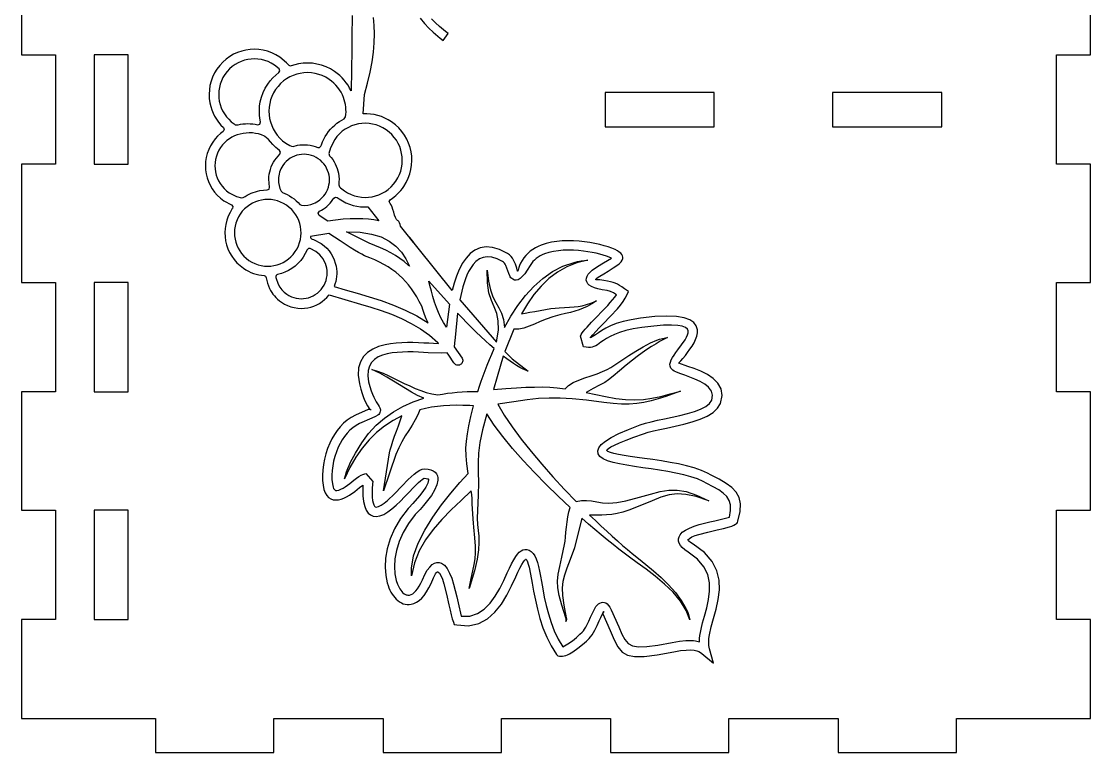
# Model space of a CAD drawing. Extents: x -338 to 50, y -399 to 300.
# Drawn here: x -141.8 to -47.8, y -32.9 to 31.3 of the extents above; entities that cross this region are included whole.
import ezdxf

# ---------------------------------------------------------------- set-up
doc = ezdxf.new("R2010")
doc.units = 0
doc.layers.add('LAYER_1', color=7, linetype='CONTINUOUS')

msp = doc.modelspace()

# ---------------------------------------------------------------- linework, layer by layer
at = {"layer": 'LAYER_1', "color": 250}
for points in [[(-141.7983, 38.7603), (-141.7983, 28.3603), (-138.7983, 28.3603), (-138.7983, 18.7603), (-141.7983, 18.7603), (-141.7983, 8.3603), (-138.7983, 8.3603), (-138.7983, -1.2397), (-141.7983, -1.2397), (-141.7983, -11.6397), (-138.7983, -11.6397), (-138.7983, -21.2397), (-141.7983, -21.2397), (-141.7983, -29.9397), (-129.9983, -29.9397), (-129.9983, -32.9397), (-119.5983, -32.9397), (-119.5983, -29.9397), (-109.9983, -29.9397), (-109.9983, -32.9397), (-99.5983, -32.9397), (-99.5983, -29.9397), (-89.9983, -29.9397), (-89.9983, -32.9397), (-79.5983, -32.9397), (-79.5983, -29.9397), (-69.9983, -29.9397), (-69.9983, -32.9397), (-59.5983, -32.9397), (-59.5983, -29.9397), (-47.7984, -29.9397), (-47.7984, -29.9397), (-47.7984, -21.2397), (-50.7984, -21.2397), (-50.7984, -11.6397), (-47.7984, -11.6397), (-47.7984, -1.2397), (-50.7984, -1.2397), (-50.7984, 8.3603), (-47.7984, 8.3603), (-47.7984, 18.7603), (-50.7984, 18.7603), (-50.7984, 28.3603), (-47.7984, 28.3603), (-47.7984, 38.7603)], [(-112.7139, 31.8228), (-112.7255, 31.199), (-112.7345, 30.5891), (-112.7415, 29.9928), (-112.7473, 29.4096), (-112.7523, 28.8393), (-112.8181, 25.2105), (-112.9427, 25.4565), (-113.0837, 25.6948), (-113.2409, 25.9245), (-113.4142, 26.1446), (-113.6034, 26.3543), (-113.8083, 26.5527), (-114.0287, 26.7388), (-114.2644, 26.9117), (-114.6338, 27.1373), (-115.0167, 27.321), (-115.4102, 27.4633), (-115.8112, 27.5648), (-116.217, 27.626), (-116.6244, 27.6476), (-117.0305, 27.63), (-117.4324, 27.5738), (-118.0675, 27.4021), (-118.1308, 27.3896), (-118.1926, 27.3964), (-118.2495, 27.4214), (-118.2981, 27.4638), (-118.4832, 27.6662), (-119.0818, 28.167), (-119.4289, 28.379), (-119.7888, 28.5516), (-120.1585, 28.6854), (-120.5354, 28.7808), (-120.9166, 28.8383), (-121.2994, 28.8586), (-121.681, 28.842), (-122.0586, 28.7892), (-122.4295, 28.7007), (-122.7908, 28.5769), (-123.1399, 28.4185), (-123.4739, 28.2258), (-123.79, 27.9996), (-124.0855, 27.7402), (-124.3576, 27.4482), (-124.6035, 27.1242), (-124.8155, 26.7771), (-124.9881, 26.4173), (-125.1219, 26.0476), (-125.2173, 25.6707), (-125.2748, 25.2894), (-125.2951, 24.9066), (-125.2785, 24.525), (-125.2257, 24.1474), (-125.1561, 23.8442), (-125.063, 23.5469), (-124.9467, 23.2572), (-124.8074, 22.9764), (-124.6455, 22.7062), (-124.4612, 22.448), (-124.2549, 22.2034), (-124.0267, 21.9738), (-123.9598, 21.8055), (-124.0485, 21.6476), (-124.3058, 21.4486), (-124.5471, 21.2253), (-124.7704, 20.9778), (-124.974, 20.7066), (-125.172, 20.3823), (-125.3333, 20.0462), (-125.4582, 19.7007), (-125.5473, 19.3486), (-125.6011, 18.9925), (-125.62, 18.6348), (-125.6045, 18.2783), (-125.5552, 17.9255), (-125.4725, 17.579), (-125.3569, 17.2414), (-125.2089, 16.9153), (-125.029, 16.6033), (-124.8176, 16.3079), (-124.5753, 16.0318), (-124.3025, 15.7776), (-123.9998, 15.5479), (-123.3344, 15.1871), (-123.2135, 15.0523), (-123.2422, 14.8734), (-123.2533, 14.8573), (-123.4545, 14.5278), (-123.6184, 14.1862), (-123.7453, 13.8352), (-123.8359, 13.4775), (-123.8905, 13.1156), (-123.9097, 12.7522), (-123.894, 12.3899), (-123.8439, 12.0315), (-123.7599, 11.6794), (-123.6424, 11.3364), (-123.492, 11.005), (-123.3091, 10.688), (-123.0943, 10.3879), (-122.8481, 10.1073), (-122.571, 9.849), (-122.2634, 9.6156), (-122.0525, 9.4816), (-121.8362, 9.3631), (-121.6151, 9.2602), (-121.3901, 9.1726), (-121.1618, 9.1002), (-120.9309, 9.0429), (-120.6982, 9.0005), (-120.4643, 8.973), (-120.3946, 8.955), (-120.337, 8.9163), (-120.2954, 8.8607), (-120.2739, 8.792), (-120.2307, 8.5486), (-120.1685, 8.3092), (-120.0875, 8.0748), (-119.9879, 7.8468), (-119.8962, 7.6724), (-119.7932, 7.5034), (-119.679, 7.3406), (-119.5538, 7.1844), (-119.4175, 7.0356), (-119.2704, 6.8947), (-119.1126, 6.7623), (-118.9442, 6.639), (-118.6721, 6.4728), (-118.3901, 6.3376), (-118.1003, 6.2328), (-117.805, 6.158), (-117.5062, 6.1129), (-117.2061, 6.0971), (-116.9071, 6.1101), (-116.6111, 6.1515), (-116.3461, 6.2135), (-116.0871, 6.2985), (-115.8358, 6.4061), (-115.5938, 6.536), (-115.3628, 6.6879), (-115.1444, 6.8614), (-114.9402, 7.0563), (-114.7519, 7.2723), (-111.9777, 6.4667), (-111.0677, 6.1954), (-110.1587, 5.9004), (-109.2591, 5.5723), (-108.3771, 5.2014), (-107.521, 4.7782), (-106.6991, 4.2931), (-105.9196, 3.7366), (-105.1909, 3.0992), (-105.1691, 2.984), (-105.988, 3.0242), (-106.4259, 3.0489), (-106.8896, 3.071), (-107.3719, 3.0861), (-107.8657, 3.0898), (-108.3641, 3.0776), (-108.86, 3.0451), (-109.3463, 2.9878), (-109.816, 2.9014), (-110.3911, 2.7401), (-110.9101, 2.5185), (-111.3592, 2.2282), (-111.7247, 1.8612), (-111.9926, 1.4094), (-112.1493, 0.8645), (-112.1807, 0.2184), (-112.0732, -0.537), (-111.9602, -0.9921), (-111.8406, -1.3883), (-111.7175, -1.73), (-111.5941, -2.022), (-111.3592, -2.4749), (-111.1612, -2.7838), (-111.3101, -2.7856), (-112.4365, -3.284), (-112.8042, -3.486), (-113.1473, -3.7258), (-113.4658, -3.9998), (-113.7596, -4.3043), (-114.0285, -4.6357), (-114.2724, -4.9903), (-114.4913, -5.3646), (-114.685, -5.7548), (-114.8745, -6.2136), (-115.0313, -6.684), (-115.1554, -7.1605), (-115.2464, -7.6376), (-115.3042, -8.1095), (-115.3286, -8.5707), (-115.3194, -9.0155), (-115.2763, -9.4385), (-115.1999, -9.81), (-115.0919, -10.1119), (-114.9551, -10.3488), (-114.7922, -10.5255), (-114.6059, -10.6467), (-114.3989, -10.7171), (-114.174, -10.7415), (-113.934, -10.7245), (-113.6925, -10.6691), (-113.4475, -10.5775), (-113.2018, -10.4565), (-112.9582, -10.3132), (-112.4882, -9.9876), (-112.06, -9.6565), (-111.7691, -9.4292), (-111.7943, -9.7467), (-111.7779, -10.366), (-111.7185, -10.8837), (-111.6186, -11.306), (-111.4813, -11.6386), (-111.3093, -11.8876), (-111.1053, -12.0588), (-110.8723, -12.1581), (-110.613, -12.1916), (-110.2852, -12.1446), (-109.9414, -12.0075), (-109.5853, -11.7948), (-109.2209, -11.521), (-108.852, -11.2006), (-108.4826, -10.8482), (-108.1165, -10.4783), (-107.7576, -10.1055), (-107.2912, -9.6213), (-106.8827, -9.2135), (-106.7108, -9.0542), (-106.5659, -8.9331), (-106.4524, -8.8565), (-106.3745, -8.8309), (-106.1999, -8.8464), (-106.084, -8.8775), (-106.0459, -8.8981), (-106.0201, -8.9218), (-106.0056, -8.9482), (-106.0017, -8.977), (-106.0745, -9.2787), (-106.2532, -9.6298), (-106.5057, -10.006), (-106.7999, -10.3834), (-107.3847, -11.045), (-107.7502, -11.422), (-107.8055, -11.4797), (-108.4701, -12.3726), (-108.9882, -13.2695), (-109.3708, -14.1577), (-109.6288, -15.0244), (-109.773, -15.8567), (-109.8144, -16.642), (-109.7638, -17.3675), (-109.6322, -18.0203), (-109.5645, -18.2431), (-109.4874, -18.4546), (-109.4013, -18.6542), (-109.3068, -18.8413), (-109.2044, -19.0153), (-109.0947, -19.1755), (-108.9782, -19.3215), (-108.8554, -19.4526), (-108.7083, -19.5837), (-108.5545, -19.695), (-108.3946, -19.7857), (-108.2292, -19.8552), (-108.0589, -19.9028), (-107.8843, -19.9278), (-107.706, -19.9295), (-107.5245, -19.9072), (-107.291, -19.8418), (-107.0584, -19.7326), (-106.8284, -19.5781), (-106.6029, -19.3766), (-106.3835, -19.1264), (-106.1719, -18.8259), (-105.97, -18.4735), (-105.7793, -18.0674), (-105.5561, -17.5693), (-105.386, -17.2453), (-105.3191, -17.1424), (-105.2634, -17.0757), (-105.2181, -17.0427), (-105.1827, -17.0409), (-105.0486, -17.16), (-104.9171, -17.3891), (-104.7886, -17.7083), (-104.6637, -18.0977), (-104.4273, -19.0074), (-104.2122, -19.9591), (-104.111, -20.4139), (-104.0136, -20.8267), (-103.9177, -21.1833), (-103.821, -21.4698), (-103.7393, -21.6758), (-103.5229, -21.7208), (-102.4866, -21.7989), (-101.5915, -21.6046), (-100.8224, -21.1874), (-100.1641, -20.5969), (-99.6012, -19.8829), (-99.1186, -19.0949), (-98.7009, -18.2825), (-98.3329, -17.4955), (-98.1493, -17.0984), (-97.9754, -16.7368), (-97.81, -16.422), (-97.6515, -16.1653), (-97.5789, -16.0656), (-97.5186, -15.9946), (-97.4718, -15.9561), (-97.4395, -15.9539), (-97.3679, -16.0372), (-97.2995, -16.1814), (-97.2333, -16.3814), (-97.1682, -16.632), (-97.0367, -17.2651), (-96.8962, -18.0397), (-96.7656, -18.7619), (-96.6144, -19.532), (-96.433, -20.3347), (-96.212, -21.1548), (-95.9419, -21.9771), (-95.6132, -22.7864), (-95.2165, -23.5675), (-94.7423, -24.3052), (-94.6493, -24.4331), (-94.4931, -24.4657), (-94.3646, -24.4801), (-94.228, -24.4729), (-94.0845, -24.4459), (-93.9353, -24.4011), (-93.7817, -24.3402), (-93.625, -24.2651), (-93.4664, -24.1777), (-93.3071, -24.0797), (-92.868, -23.7696), (-92.4561, -23.4381), (-92.115, -23.1361), (-91.888, -22.9145), (-91.751, -22.7549), (-91.6233, -22.5787), (-91.5039, -22.3892), (-91.3921, -22.1898), (-91.1872, -21.7744), (-91.0015, -21.3594), (-90.8687, -21.0593), (-90.7518, -20.806), (-90.6576, -20.6258), (-90.5932, -20.5452), (-90.6183, -20.5909), (-90.6827, -20.7335), (-90.03, -22.2193), (-89.6812, -23.0322), (-89.3552, -23.6551), (-88.9906, -24.0999), (-88.5259, -24.3788), (-87.8995, -24.5038), (-87.0501, -24.4868), (-85.9162, -24.34), (-84.4361, -24.0753), (-83.8519, -23.9777), (-83.3683, -23.9253), (-82.973, -23.9135), (-82.6538, -23.9376), (-82.4305, -23.9845), (-82.248, -24.0525), (-82.0963, -24.138), (-81.9656, -24.237), (-80.9622, -25.0862), (-81.303, -23.8158), (-81.3546, -23.5369), (-81.3687, -23.2389), (-81.3504, -22.924), (-81.3049, -22.5939), (-81.1528, -21.896), (-80.9534, -21.1609), (-80.7284, -20.3309), (-80.5417, -19.4866), (-80.4381, -18.6371), (-80.4627, -17.7916), (-80.6601, -16.9591), (-81.0753, -16.1487), (-81.753, -15.3695), (-82.7383, -14.6306), (-82.9675, -14.4811), (-83.1142, -14.3691), (-83.1871, -14.2909), (-83.1952, -14.2426), (-83.0666, -14.1146), (-82.8532, -13.9923), (-82.5702, -13.8757), (-82.2328, -13.7645), (-81.4555, -13.558), (-80.6429, -13.3718), (-80.0632, -13.2394), (-79.5587, -13.1062), (-79.3446, -13.0359), (-79.1611, -12.9614), (-79.0122, -12.8815), (-78.9019, -12.7947), (-78.8279, -12.7199), (-78.7985, -12.6144), (-78.6168, -11.7687), (-78.5865, -11.0783), (-78.7002, -10.5139), (-78.9503, -10.0457), (-79.3295, -9.6445), (-79.8301, -9.2806), (-80.4449, -8.9247), (-81.1662, -8.5471), (-81.4698, -8.3897), (-82.0185, -8.1428), (-82.6373, -7.9281), (-83.3122, -7.7415), (-84.0289, -7.5791), (-84.7734, -7.4367), (-85.5316, -7.3105), (-86.2894, -7.1963), (-87.0326, -7.0902), (-87.668, -6.9999), (-88.2657, -6.9123), (-88.8124, -6.8264), (-89.2951, -6.7414), (-89.7007, -6.6565), (-90.0162, -6.5708), (-90.2284, -6.4833), (-90.3243, -6.3934), (-90.303, -6.3177), (-90.188, -6.2158), (-89.9716, -6.0851), (-89.6463, -5.9234), (-89.2045, -5.7281), (-88.6387, -5.497), (-87.9413, -5.2276), (-87.1047, -4.9175), (-86.6978, -4.7888), (-86.2136, -4.6646), (-85.6702, -4.5419), (-85.0857, -4.4175), (-84.3321, -4.2563), (-83.5719, -4.0801), (-82.8311, -3.8807), (-82.136, -3.65), (-81.5126, -3.3798), (-80.9871, -3.062), (-80.5858, -2.6886), (-80.3346, -2.2513), (-80.1948, -1.5525), (-80.2835, -0.961), (-80.5578, -0.4652), (-80.9752, -0.053), (-81.4927, 0.2875), (-82.0678, 0.5681), (-82.6576, 0.8007), (-83.2195, 0.9972), (-83.9942, 1.2757), (-83.9583, 1.3459), (-83.8298, 1.4837), (-83.6409, 1.686), (-83.4239, 1.9494), (-83.2235, 2.2176), (-83.0233, 2.4957), (-82.8329, 2.7811), (-82.662, 3.071), (-82.5204, 3.3627), (-82.4177, 3.6534), (-82.3637, 3.9404), (-82.3681, 4.221), (-82.4667, 4.5507), (-82.6815, 4.8392), (-83.0297, 5.0781), (-83.5286, 5.2589), (-84.1953, 5.3731), (-85.0472, 5.4124), (-86.1014, 5.3682), (-87.3751, 5.2321), (-88.1992, 5.0976), (-88.9041, 4.9351), (-89.5023, 4.752), (-90.0062, 4.5556), (-90.4281, 4.3531), (-90.7804, 4.1519), (-91.0756, 3.9593), (-91.3261, 3.7825), (-91.7592, 3.512), (-91.7651, 3.5315), (-91.5709, 3.7689), (-91.3076, 4.0585), (-90.9927, 4.3885), (-90.644, 4.747), (-90.0109, 5.402), (-89.4047, 6.065), (-89.1344, 6.3874), (-88.898, 6.6972), (-88.7046, 6.9897), (-88.5633, 7.2599), (-88.4278, 7.5709), (-88.7902, 7.8197), (-89.0185, 7.9755), (-89.2171, 8.105), (-89.4008, 8.212), (-89.5841, 8.3006), (-89.7818, 8.3749), (-90.0084, 8.4388), (-90.2786, 8.4963), (-90.6071, 8.5514), (-90.9347, 8.592), (-91.1542, 8.6067), (-91.2766, 8.6109), (-91.3131, 8.6203), (-91.2822, 8.6738), (-91.2076, 8.7443), (-91.096, 8.8289), (-90.9539, 8.9252), (-90.6053, 9.1418), (-90.2152, 9.3727), (-89.7648, 9.643), (-89.3716, 9.9134), (-89.2104, 10.0509), (-89.0802, 10.1913), (-88.9868, 10.3354), (-88.9355, 10.4842), (-88.9138, 10.6004), (-88.9558, 10.7087), (-89.0183, 10.8255), (-89.1125, 10.9377), (-89.2366, 11.0446), (-89.3891, 11.1453), (-89.6096, 11.26), (-89.8817, 11.3761), (-90.1997, 11.4909), (-90.5581, 11.6018), (-90.9514, 11.7058), (-91.3739, 11.8004), (-91.8202, 11.8827), (-92.2847, 11.95), (-92.765, 12.0001), (-93.255, 12.0304), (-93.7493, 12.0381), (-94.2426, 12.0207), (-94.7295, 11.9753), (-95.2048, 11.8994), (-95.6631, 11.7902), (-96.099, 11.6451), (-96.3586, 11.5347), (-96.6065, 11.4087), (-96.8414, 11.2664), (-97.0621, 11.1072), (-97.2675, 10.9305), (-97.4563, 10.7357), (-97.6274, 10.5222), (-97.7795, 10.2892), (-97.9059, 10.057), (-97.9977, 9.8583), (-98.0614, 9.6928), (-98.1036, 9.5604), (-98.1306, 9.461), (-98.149, 9.3944), (-98.1654, 9.3605), (-98.1862, 9.359), (-98.2535, 9.6406), (-98.3711, 9.9818), (-98.5291, 10.3314), (-98.6317, 10.4988), (-98.7544, 10.6555), (-98.9006, 10.7975), (-99.0736, 10.9204), (-99.7553, 11.264), (-100.3782, 11.4528), (-100.9449, 11.4992), (-101.4584, 11.4154), (-101.9214, 11.214), (-102.3367, 10.9072), (-102.7072, 10.5074), (-103.0357, 10.0271), (-103.1782, 9.772), (-103.3107, 9.5019), (-103.4338, 9.2185), (-103.5478, 8.9235), (-103.7502, 8.3049), (-103.921, 7.6593), (-108.4803, 13.3138), (-108.5027, 13.4613), (-108.5456, 13.6013), (-108.5785, 13.6654), (-108.621, 13.7239), (-108.6747, 13.7757), (-108.7409, 13.8194), (-108.8351, 13.9161), (-108.9176, 14.0823), (-108.9922, 14.296), (-109.0628, 14.5352), (-109.1333, 14.7778), (-109.2075, 15.002), (-109.2894, 15.1855), (-109.3827, 15.3065), (-109.4593, 15.4817), (-109.3622, 15.6466), (-109.1943, 15.7595), (-109.0314, 15.8812), (-108.8739, 16.0116), (-108.7223, 16.1508), (-108.5767, 16.2985), (-108.4378, 16.4549), (-108.3057, 16.6196), (-108.181, 16.7928), (-107.9624, 17.1507), (-107.7845, 17.5216), (-107.6466, 17.9028), (-107.5483, 18.2913), (-107.489, 18.6843), (-107.4681, 19.0789), (-107.4852, 19.4722), (-107.5396, 19.8615), (-107.6309, 20.2438), (-107.7585, 20.6163), (-107.9218, 20.9762), (-108.1204, 21.3205), (-108.3536, 21.6464), (-108.621, 21.951), (-108.9219, 22.2315), (-109.2559, 22.485), (-109.5467, 22.6663), (-109.8465, 22.8205), (-110.1539, 22.9479), (-110.4671, 23.0488), (-110.7848, 23.1235), (-111.1053, 23.1724), (-111.427, 23.1956), (-111.7485, 23.1935), (-111.6356, 24.8728), (-111.3561, 25.8852), (-111.1344, 26.8459), (-110.9675, 27.7568), (-110.8525, 28.6201), (-110.7864, 29.4379), (-110.7665, 30.2124), (-110.7897, 30.9457), (-110.8531, 31.6398)], [(-106.7385, 31.6015), (-106.3649, 31.1342), (-105.9739, 30.7147), (-105.5927, 30.3518), (-104.9683, 29.8302), (-104.7089, 29.6389), (-104.2811, 30.2513), (-104.5077, 30.4175), (-105.0541, 30.8666), (-105.3884, 31.1765), (-105.7322, 31.5322)]]:
    msp.add_lwpolyline(points, dxfattribs=at)
at = {"layer": 'LAYER_1', "color": 20}
for points in [[(-135.3983, 18.7603), (-132.3983, 18.7603), (-132.3983, 28.3603), (-135.3983, 28.3603), (-135.3983, 18.7603), (-135.3983, 18.7603)], [(-90.4839, 22.0603), (-80.8839, 22.0603), (-80.8839, 25.0603), (-90.4839, 25.0603), (-90.4839, 22.0603), (-90.4839, 22.0603)], [(-70.4839, 22.0603), (-60.8839, 22.0603), (-60.8839, 25.0603), (-70.4839, 25.0603), (-70.4839, 22.0603), (-70.4839, 22.0603)], [(-135.3983, -1.2397), (-132.3983, -1.2397), (-132.3983, 8.3603), (-135.3983, 8.3603), (-135.3983, -1.2397), (-135.3983, -1.2397)], [(-135.3983, -21.2397), (-132.3983, -21.2397), (-132.3983, -11.6397), (-135.3983, -11.6397), (-135.3983, -21.2397), (-135.3983, -21.2397)]]:
    msp.add_lwpolyline(points, close=True, dxfattribs=at)
at = {"layer": 'LAYER_1', "color": 250}
for points in [[(-119.1448, 27.1382), (-119.5561, 27.4718), (-119.8298, 27.6389), (-120.1134, 27.775), (-120.4049, 27.8805), (-120.7019, 27.9557), (-121.0024, 28.001), (-121.3041, 28.017), (-121.6049, 28.0039), (-121.9025, 27.9623), (-122.1948, 27.8925), (-122.4796, 27.795), (-122.7547, 27.6701), (-123.018, 27.5183), (-123.2671, 27.34), (-123.5001, 27.1355), (-123.7145, 26.9053), (-123.9084, 26.6499), (-124.0755, 26.3763), (-124.2116, 26.0926), (-124.317, 25.8012), (-124.3922, 25.5042), (-124.4376, 25.2037), (-124.4535, 24.9019), (-124.4405, 24.6011), (-124.3989, 24.3035), (-124.3291, 24.0112), (-124.2316, 23.7264), (-124.1067, 23.4513), (-123.9549, 23.1881), (-123.7765, 22.9389), (-123.5721, 22.7059), (-123.3419, 22.4915), (-123.0865, 22.2976), (-122.9945, 22.2365), (-122.8285, 22.2097), (-122.7536, 22.228), (-122.541, 22.2713), (-122.3262, 22.3021), (-122.1098, 22.3204), (-121.8923, 22.3261), (-121.6744, 22.319), (-121.4566, 22.299), (-121.2396, 22.2661), (-121.0239, 22.2201), (-120.8262, 22.2746), (-120.7688, 22.4716), (-120.8028, 22.634), (-120.859, 23.0359), (-120.8766, 23.442), (-120.8551, 23.8494), (-120.7939, 24.2551), (-120.6924, 24.6561), (-120.55, 25.0496), (-120.3663, 25.4325), (-120.1407, 25.802), (-119.9247, 26.0916), (-119.689, 26.3576), (-119.4353, 26.5997), (-119.1654, 26.8175), (-119.0807, 26.973), (-119.1448, 27.1382)], [(-115.4626, 20.3586), (-115.4224, 20.4768), (-115.3274, 20.7188), (-115.2167, 20.9556), (-115.0904, 21.1863), (-114.9482, 21.4101), (-114.7903, 21.6262), (-114.6211, 21.8291), (-114.4413, 22.0185), (-114.2516, 22.1944), (-114.0528, 22.3566), (-113.8457, 22.5049), (-113.6309, 22.6393), (-113.4092, 22.7595), (-113.2956, 22.9165), (-113.2704, 23.1343), (-113.2593, 23.3526), (-113.2623, 23.5706), (-113.2792, 23.7876), (-113.3099, 24.0029), (-113.3542, 24.2157), (-113.4121, 24.4254), (-113.4833, 24.6313), (-113.5811, 24.8612), (-113.6963, 25.0842), (-113.8285, 25.2992), (-113.9776, 25.5051), (-114.1433, 25.7009), (-114.3256, 25.8854), (-114.5241, 26.0576), (-114.7387, 26.2165), (-115.0346, 26.3973), (-115.3414, 26.5444), (-115.6566, 26.6584), (-115.9778, 26.7398), (-116.3028, 26.7888), (-116.6291, 26.8061), (-116.9544, 26.792), (-117.2762, 26.747), (-117.5923, 26.6715), (-117.9003, 26.566), (-118.1979, 26.431), (-118.4826, 26.2668), (-118.7521, 26.0739), (-119.004, 25.8528), (-119.236, 25.6038), (-119.4456, 25.3276), (-119.6264, 25.0317), (-119.7735, 24.7249), (-119.8875, 24.4098), (-119.9688, 24.0885), (-120.0179, 23.7636), (-120.0351, 23.4373), (-120.021, 23.112), (-119.976, 22.7902), (-119.9005, 22.4741), (-119.7951, 22.1661), (-119.66, 21.8685), (-119.4958, 21.5838), (-119.3029, 21.3143), (-119.0818, 21.0624), (-118.8329, 20.8304), (-118.5567, 20.6208), (-118.2058, 20.4103), (-118.0586, 20.3379), (-117.9057, 20.3285), (-117.5312, 20.4238), (-117.3087, 20.4575), (-117.084, 20.475), (-116.8583, 20.4761), (-116.6323, 20.4607), (-116.4072, 20.4285), (-116.1837, 20.3794), (-115.9629, 20.3132), (-115.7457, 20.2298), (-115.5757, 20.2317), (-115.4626, 20.3586)], [(-113.8409, 16.7727), (-113.7483, 16.686), (-113.3989, 16.413), (-113.1145, 16.2393), (-112.8198, 16.0979), (-112.5169, 15.9883), (-112.2082, 15.9102), (-111.8959, 15.863), (-111.5824, 15.8464), (-111.2699, 15.86), (-110.9606, 15.9032), (-110.6569, 15.9757), (-110.3609, 16.0771), (-110.075, 16.2069), (-109.8015, 16.3647), (-109.5425, 16.55), (-109.3005, 16.7625), (-109.0776, 17.0017), (-108.8761, 17.2671), (-108.7024, 17.5515), (-108.5611, 17.8462), (-108.4515, 18.1491), (-108.3734, 18.4578), (-108.3262, 18.77), (-108.3096, 19.0836), (-108.3232, 19.3961), (-108.3664, 19.7054), (-108.4389, 20.0091), (-108.5403, 20.3051), (-108.6701, 20.591), (-108.8278, 20.8645), (-109.0132, 21.1235), (-109.2256, 21.3655), (-109.4648, 21.5884), (-109.7302, 21.7898), (-110.0146, 21.9635), (-110.3093, 22.1049), (-110.6122, 22.2145), (-110.9209, 22.2926), (-111.2332, 22.3398), (-111.5467, 22.3564), (-111.8592, 22.3428), (-112.1685, 22.2996), (-112.4723, 22.2271), (-112.7682, 22.1257), (-113.0541, 21.9959), (-113.3277, 21.8381), (-113.5867, 21.6528), (-113.8287, 21.4404), (-114.0516, 21.2012), (-114.253, 20.9358), (-114.6331, 20.193), (-114.7678, 19.6931), (-114.7138, 19.5103), (-114.5657, 19.3418), (-114.4314, 19.1645), (-114.3111, 18.9792), (-114.205, 18.7869), (-114.1132, 18.5882), (-114.0359, 18.3842), (-113.9732, 18.1757), (-113.9254, 17.9635), (-113.8886, 17.7133), (-113.8724, 17.4606), (-113.8769, 17.2067), (-113.9023, 16.9531), (-113.8409, 16.7727)], [(-119.9784, 16.7568), (-120.0442, 17.4371), (-120.0333, 17.6568), (-120.0066, 17.876), (-119.9641, 18.0937), (-119.9057, 18.3091), (-119.831, 18.5214), (-119.7399, 18.7296), (-119.6324, 18.9329), (-119.5082, 19.1304), (-119.0699, 19.6432), (-119.004, 19.811), (-119.0923, 19.9682), (-119.273, 20.1038), (-119.4315, 20.2368), (-119.5704, 20.3664), (-119.6922, 20.4914), (-119.8954, 20.7236), (-120.062, 20.9251), (-120.0938, 20.9556), (-120.4063, 21.1974), (-120.4332, 21.2151), (-120.6814, 21.3319), (-120.942, 21.4176), (-121.2114, 21.4745), (-121.4859, 21.505), (-121.762, 21.5114), (-122.0361, 21.4961), (-122.3045, 21.4615), (-122.5637, 21.4099), (-122.8135, 21.3394), (-123.0565, 21.2463), (-123.2912, 21.131), (-123.5157, 20.9938), (-123.7284, 20.835), (-123.9276, 20.6549), (-124.1117, 20.4539), (-124.2789, 20.2323), (-124.4321, 19.9815), (-124.5568, 19.7215), (-124.6534, 19.4543), (-124.7224, 19.182), (-124.7639, 18.9066), (-124.7785, 18.6301), (-124.7666, 18.3544), (-124.7284, 18.0816), (-124.6645, 17.8137), (-124.5751, 17.5526), (-124.4606, 17.3005), (-124.3215, 17.0592), (-124.158, 16.8308), (-123.9706, 16.6173), (-123.7596, 16.4207), (-123.5255, 16.243), (-122.8912, 15.9161), (-122.4536, 15.7939), (-122.2932, 15.8278), (-122.1254, 15.938), (-121.9527, 16.0386), (-121.7755, 16.1297), (-121.5943, 16.211), (-121.4095, 16.2826), (-121.2214, 16.3442), (-121.0306, 16.396), (-120.8375, 16.4377), (-120.1816, 16.5032), (-120.0201, 16.582), (-119.9784, 16.7568)], [(-117.1672, 15.1539), (-116.8963, 15.1453), (-116.6273, 15.1692), (-116.3631, 15.2249), (-116.1071, 15.3119), (-115.9619, 15.3774), (-115.821, 15.4534), (-115.6853, 15.5399), (-115.5551, 15.6368), (-115.4313, 15.7439), (-115.3144, 15.861), (-115.2051, 15.9882), (-115.1039, 16.1253), (-114.9841, 16.3214), (-114.8865, 16.5248), (-114.8109, 16.7337), (-114.757, 16.9467), (-114.7245, 17.1621), (-114.713, 17.3784), (-114.7224, 17.594), (-114.7522, 17.8073), (-114.8022, 18.0168), (-114.8722, 18.221), (-114.9617, 18.4182), (-115.0705, 18.6069), (-115.1984, 18.7856), (-115.3449, 18.9526), (-115.5099, 19.1063), (-115.693, 19.2453), (-115.8892, 19.3651), (-116.0925, 19.4626), (-116.3015, 19.5382), (-116.5144, 19.5921), (-116.7299, 19.6246), (-116.9462, 19.6361), (-117.1618, 19.6268), (-117.3751, 19.597), (-117.5846, 19.5469), (-117.7888, 19.477), (-117.986, 19.3874), (-118.1747, 19.2786), (-118.3534, 19.1507), (-118.5204, 19.0042), (-118.6741, 18.8392), (-118.8131, 18.6561), (-118.9038, 18.5119), (-118.9824, 18.3637), (-119.0488, 18.2121), (-119.1034, 18.0578), (-119.1461, 17.9013), (-119.1771, 17.7433), (-119.1966, 17.5845), (-119.2046, 17.4254), (-119.1922, 17.1552), (-119.1477, 16.8889), (-119.0718, 16.6297), (-118.9651, 16.3806), (-118.849, 16.2772), (-118.6334, 16.1911), (-118.4216, 16.0908), (-118.2141, 15.9761), (-118.0117, 15.8471), (-117.8177, 15.7056), (-117.6353, 15.5543), (-117.4646, 15.3936), (-117.3058, 15.2243), (-117.1672, 15.1539)], [(-120.6813, 15.6109), (-120.9548, 15.5456), (-121.2212, 15.4544), (-121.4787, 15.3375), (-121.725, 15.1955), (-121.9581, 15.0286), (-122.176, 14.8373), (-122.3767, 14.6219), (-122.5581, 14.3829), (-122.7145, 14.1269), (-122.8418, 13.8615), (-122.9404, 13.5888), (-123.0108, 13.3109), (-123.0532, 13.0298), (-123.0682, 12.7475), (-123.056, 12.4661), (-123.017, 12.1876), (-122.9517, 11.9141), (-122.8605, 11.6477), (-122.7436, 11.3902), (-122.6016, 11.1439), (-122.4347, 10.9108), (-122.2434, 10.6929), (-122.0281, 10.4922), (-121.7891, 10.3108), (-121.5331, 10.1544), (-121.2677, 10.0271), (-120.995, 9.9285), (-120.7171, 9.8581), (-120.4359, 9.8157), (-120.1536, 9.8007), (-119.8722, 9.8129), (-119.5938, 9.8519), (-119.3203, 9.9172), (-119.0539, 10.0084), (-118.7964, 10.1253), (-118.5501, 10.2673), (-118.317, 10.4342), (-118.0991, 10.6255), (-117.8984, 10.8408), (-117.717, 11.0798), (-117.5606, 11.3358), (-117.4333, 11.6012), (-117.3347, 11.8739), (-117.2643, 12.1518), (-117.2218, 12.433), (-117.2069, 12.7153), (-117.2191, 12.9967), (-117.258, 13.2751), (-117.3233, 13.5486), (-117.4146, 13.8151), (-117.5314, 14.0725), (-117.6735, 14.3188), (-117.8404, 14.552), (-118.0317, 14.7699), (-118.247, 14.9706), (-118.486, 15.1519), (-118.742, 15.3083), (-119.0074, 15.4357), (-119.2801, 15.5343), (-119.558, 15.6047), (-119.8392, 15.6471), (-120.1215, 15.6621), (-120.4028, 15.6499), (-120.6813, 15.6109)], [(-110.3748, 13.7878), (-110.8156, 13.8681), (-111.288, 13.9264), (-111.7933, 13.9617), (-112.333, 13.9731), (-112.9084, 13.9599), (-113.5209, 13.921), (-114.1718, 13.8555), (-114.8624, 13.7627), (-115.6188, 14.2617), (-115.7088, 14.4502), (-115.592, 14.6234), (-115.4212, 14.7142), (-115.2557, 14.8161), (-115.0962, 14.9287), (-114.9433, 15.0522), (-114.7975, 15.1862), (-114.6594, 15.3308), (-114.5296, 15.4857), (-114.4087, 15.651), (-114.3314, 15.77), (-114.1912, 15.8662), (-114.0256, 15.8273), (-113.8732, 15.7178), (-113.5769, 15.5333), (-113.2712, 15.377), (-112.9577, 15.2484), (-112.6382, 15.1473), (-112.3142, 15.0734), (-111.9874, 15.0264), (-111.6595, 15.0059), (-111.332, 15.0117), (-110.3748, 13.7878)], [(-111.6367, 10.7231), (-111.6391, 10.7243), (-111.8736, 10.8494), (-112.1644, 11.0155), (-112.506, 11.2191), (-112.8927, 11.4568), (-113.319, 11.7251), (-113.7793, 12.0203), (-114.268, 12.3392), (-114.7795, 12.678), (-116.3792, 12.4049), (-116.3801, 12.3947), (-116.3744, 12.3229), (-116.3463, 12.2594), (-116.2988, 12.2088), (-116.2349, 12.1757), (-116.108, 12.1319), (-115.4337, 11.7841), (-115.1798, 11.5913), (-114.951, 11.3781), (-114.7477, 11.1464), (-114.5704, 10.8987), (-114.4194, 10.6369), (-114.2952, 10.3633), (-114.1982, 10.0801), (-114.1288, 9.7895), (-114.0952, 9.5683), (-114.0774, 9.345), (-114.0757, 9.1205), (-114.0902, 8.8959), (-114.121, 8.6719), (-114.1685, 8.4495), (-114.2326, 8.2297), (-114.3137, 8.0133), (-113.3215, 7.7203), (-112.2903, 7.4257), (-111.2336, 7.1152), (-110.165, 6.7748), (-109.0981, 6.3905), (-108.0462, 5.9483), (-107.0231, 5.4339), (-106.0421, 4.8335), (-106.2034, 5.1854), (-106.3496, 5.5436), (-106.4827, 5.9072), (-106.6048, 6.275), (-106.8225, 6.6992), (-107.0461, 7.0974), (-107.2769, 7.4709), (-107.5163, 7.8208), (-107.7654, 8.1485), (-108.0256, 8.4551), (-108.2983, 8.7419), (-108.5847, 9.0102), (-108.8915, 9.2655), (-109.217, 9.5061), (-109.5627, 9.7333), (-109.9299, 9.9483), (-110.3199, 10.1525), (-110.7341, 10.3472), (-111.1738, 10.5335), (-111.6404, 10.7129), (-111.6367, 10.7231)], [(-111.2313, 11.8288), (-113.2073, 12.81), (-112.0252, 12.7813), (-111.017, 12.6294), (-110.1659, 12.3663), (-109.4554, 12.0041), (-108.8687, 11.5551), (-108.389, 11.0314), (-107.9998, 10.445), (-107.6842, 9.8082), (-107.7925, 9.9056), (-108.1454, 10.2), (-108.5171, 10.4762), (-108.9091, 10.7356), (-109.3232, 10.9796), (-109.7608, 11.2095), (-110.2236, 11.4267), (-110.7132, 11.6327), (-111.2313, 11.8288)], [(-107.6891, 12.3157), (-107.3404, 11.8779), (-107.6891, 12.3157)], [(-119.4287, 8.8199), (-119.2328, 8.2146), (-119.0905, 7.9647), (-118.9156, 7.7324), (-118.7085, 7.521), (-118.4699, 7.3342), (-118.2713, 7.2129), (-118.0655, 7.1141), (-117.854, 7.0376), (-117.6384, 6.9831), (-117.4203, 6.9502), (-117.2014, 6.9386), (-116.9832, 6.9481), (-116.7672, 6.9783), (-116.5551, 7.0289), (-116.3484, 7.0997), (-116.1488, 7.1903), (-115.9578, 7.3004), (-115.7769, 7.4299), (-115.6079, 7.5782), (-115.4523, 7.7452), (-115.3116, 7.9306), (-115.1903, 8.1292), (-115.0915, 8.335), (-115.015, 8.5465), (-114.9605, 8.7621), (-114.9275, 8.9802), (-114.916, 9.1992), (-114.9254, 9.4174), (-114.9556, 9.6334), (-115.0062, 9.8455), (-115.077, 10.0521), (-115.1676, 10.2517), (-115.2778, 10.4428), (-115.4072, 10.6236), (-115.5556, 10.7926), (-115.7226, 10.9482), (-115.908, 11.0889), (-116.4055, 11.3467), (-116.4871, 11.3603), (-116.5642, 11.3438), (-116.6292, 11.3006), (-116.6748, 11.2342), (-117.0218, 10.6055), (-117.2407, 10.3153), (-117.4817, 10.0521), (-117.7427, 9.8161), (-118.0214, 9.6079), (-118.3157, 9.4278), (-118.6233, 9.2763), (-118.9421, 9.1538), (-119.2698, 9.0607), (-119.3431, 9.0277), (-119.3971, 8.9719), (-119.4272, 8.9002), (-119.4287, 8.8199)], [(-103.2534, 6.8549), (-100.0416, 3.1313), (-99.8658, 4.199), (-99.8733, 5.0121), (-100.0118, 5.6582), (-100.2293, 6.2252), (-100.4733, 6.8008), (-100.6919, 7.4726), (-100.8327, 8.3285), (-100.8436, 9.4561), (-100.7458, 8.4793), (-100.5684, 7.7194), (-100.3379, 7.1177), (-100.0812, 6.6155), (-99.8249, 6.154), (-99.5957, 5.6745), (-99.4204, 5.1183), (-99.3256, 4.4268), (-98.7592, 5.4115), (-98.1417, 6.3494), (-97.4704, 7.225), (-96.7424, 8.023), (-95.9547, 8.7277), (-95.1045, 9.3239), (-94.189, 9.796), (-93.2052, 10.1287), (-92.9014, 10.2086), (-92.5971, 10.268), (-92.2932, 10.3054), (-91.9906, 10.3194), (-92.9568, 10.1017), (-93.8487, 9.7542), (-94.67, 9.2889), (-95.4242, 8.7181), (-96.1146, 8.054), (-96.7449, 7.3088), (-97.3185, 6.4947), (-97.8389, 5.6239), (-97.5061, 5.678), (-97.1036, 5.75), (-96.6547, 5.8326), (-96.1828, 5.9185), (-95.7113, 6.0004), (-95.2635, 6.0709), (-94.8629, 6.1228), (-94.5327, 6.1487), (-94.0371, 6.1673), (-93.6042, 6.1884), (-93.2154, 6.2183), (-92.8523, 6.2636), (-92.4964, 6.3307), (-92.1292, 6.426), (-91.7323, 6.556), (-91.2871, 6.7272), (-91.2319, 6.7498), (-91.6614, 6.4831), (-92.048, 6.2694), (-92.4095, 6.0983), (-92.7637, 5.9594), (-93.1284, 5.8424), (-93.5214, 5.7369), (-93.9605, 5.6326), (-94.4635, 5.5191), (-95.0854, 5.3501), (-95.6594, 5.147), (-96.193, 4.9286), (-96.6937, 4.7136), (-97.1689, 4.5207), (-97.6262, 4.3687), (-98.0729, 4.2764), (-98.5165, 4.2626), (-99.2884, 2.3157), (-98.6569, 1.6643), (-97.2492, 0.5867), (-97.4833, 0.6711), (-97.7298, 0.78), (-97.9881, 0.9126), (-98.2576, 1.0678), (-98.5374, 1.2445), (-98.8271, 1.4417), (-99.1259, 1.6585), (-99.4331, 1.8937), (-99.9847, 0.09), (-100.2819, -1.0201), (-99.2059, -0.9469), (-98.2696, -0.8865), (-97.4446, -0.842), (-96.7024, -0.8165), (-96.0144, -0.8131), (-95.3523, -0.8351), (-94.6875, -0.8855), (-93.9916, -0.9675), (-93.6868, -0.6774), (-93.2773, -0.4255), (-92.793, -0.2039), (-92.2634, -0.0049), (-91.7182, 0.1794), (-91.1871, 0.3568), (-90.6998, 0.5351), (-90.2859, 0.7221), (-89.9787, 0.906), (-89.543, 1.1914), (-89.0091, 1.5473), (-88.4075, 1.9429), (-87.7685, 2.3472), (-87.1227, 2.7293), (-86.5003, 3.0583), (-85.9318, 3.3033), (-85.698, 3.3796), (-85.4291, 3.453), (-85.1794, 3.506), (-85.0031, 3.5208), (-85.3019, 3.3813), (-85.6386, 3.2036), (-86.0065, 2.9916), (-86.3988, 2.7492), (-86.8088, 2.4803), (-87.2299, 2.1887), (-87.6552, 1.8783), (-88.078, 1.553), (-88.6202, 1.1062), (-89.2098, 0.6023), (-89.7592, 0.1359), (-90.1812, -0.1984), (-90.5179, -0.4087), (-90.9849, -0.6646), (-91.5408, -0.9598), (-92.1445, -1.2878), (-90.4599, -1.6449), (-89.5255, -1.821), (-88.6745, -1.9187), (-87.8808, -1.9435), (-87.1186, -1.901), (-86.3618, -1.7967), (-85.5843, -1.6363), (-84.7603, -1.4254), (-83.8637, -1.1695), (-85.1412, -1.6403), (-85.8046, -1.8564), (-86.442, -2.0333), (-87.0689, -2.1692), (-87.7011, -2.2628), (-88.3541, -2.3124), (-89.0435, -2.3165), (-89.785, -2.2734), (-90.5942, -2.1817), (-92.1258, -1.983), (-93.3774, -1.8523), (-94.4367, -1.7866), (-95.3915, -1.7827), (-96.3293, -1.8378), (-97.3381, -1.9485), (-98.5054, -2.112), (-99.919, -2.3251), (-99.3447, -3.2903), (-98.6539, -4.3147), (-97.8635, -5.3837), (-96.9907, -6.4827), (-96.0524, -7.5972), (-95.0658, -8.7127), (-94.0479, -9.8147), (-93.0158, -10.8885), (-92.5435, -10.7835), (-92.1039, -10.7747), (-91.6704, -10.8278), (-91.2162, -10.9084), (-90.7146, -10.9823), (-90.1392, -11.015), (-89.4632, -10.9722), (-88.6599, -10.8197), (-87.4706, -10.5014), (-86.4891, -10.221), (-85.651, -10.005), (-84.892, -9.8799), (-84.1478, -9.872), (-83.3538, -10.008), (-82.4458, -10.3142), (-81.3593, -10.8171), (-82.4686, -10.4497), (-83.3774, -10.2533), (-84.153, -10.2095), (-84.8631, -10.3), (-85.5751, -10.5064), (-86.3566, -10.8105), (-87.275, -11.1939), (-88.3979, -11.6383), (-88.9126, -11.8069), (-89.4117, -11.9263), (-89.891, -12.0048), (-90.3462, -12.0503), (-90.7729, -12.0709), (-91.1669, -12.0746), (-91.5238, -12.0696), (-91.8394, -12.0638), (-91.3305, -12.5568), (-90.8294, -13.033), (-90.3382, -13.4905), (-89.8592, -13.9275), (-89.3944, -14.3422), (-88.9462, -14.7327), (-88.5165, -15.0971), (-88.1076, -15.4336), (-87.5376, -15.8897), (-86.9035, -16.3994), (-86.2341, -16.9574), (-85.5584, -17.5586), (-84.9053, -18.1978), (-84.3038, -18.8699), (-83.7827, -19.5697), (-83.3709, -20.292), (-83.2451, -20.5489), (-83.1469, -20.8007), (-83.0781, -21.0468), (-83.0409, -21.2863), (-83.3539, -20.4418), (-83.859, -19.6297), (-84.5102, -18.8557), (-85.2616, -18.1255), (-86.0672, -17.4449), (-86.8811, -16.8195), (-87.6574, -16.2552), (-88.3501, -15.7575), (-88.8043, -15.4212), (-89.2828, -15.0557), (-89.783, -14.6627), (-90.3024, -14.2442), (-90.8382, -13.8021), (-91.3881, -13.3382), (-91.9493, -12.8545), (-92.5193, -12.3528), (-93.1755, -14.9375), (-93.5455, -15.9584), (-93.8393, -16.7374), (-94.055, -17.3595), (-94.1907, -17.9098), (-94.2445, -18.4733), (-94.2144, -19.1351), (-94.0986, -19.9801), (-93.8952, -21.0935), (-93.8802, -21.1864), (-93.8794, -21.2557), (-93.8936, -21.323), (-93.924, -21.4096), (-93.9065, -21.3243), (-93.9013, -21.2591), (-93.9104, -21.1937), (-93.9361, -21.1078), (-94.2963, -19.9988), (-94.5301, -19.1451), (-94.6513, -18.4623), (-94.6735, -17.866), (-94.6105, -17.2718), (-94.4759, -16.5953), (-94.2834, -15.7522), (-94.0467, -14.6581), (-94.0008, -14.3673), (-93.9602, -14.0017), (-93.92, -13.5822), (-93.8754, -13.1299), (-93.8215, -12.6658), (-93.7535, -12.2111), (-93.6664, -11.7867), (-93.5556, -11.4136), (-94.6195, -10.4121), (-95.6727, -9.3796), (-96.6992, -8.3276), (-97.6833, -7.2679), (-98.6089, -6.2119), (-99.4602, -5.1715), (-100.2212, -4.158), (-100.8761, -3.1832), (-101.2565, -4.5713), (-101.4885, -5.6868), (-101.6068, -6.6192), (-101.6458, -7.4583), (-101.6403, -8.2933), (-101.6247, -9.214), (-101.6337, -10.3098), (-101.7018, -11.6703), (-101.7213, -12.3448), (-101.6907, -12.9105), (-101.6373, -13.4197), (-101.588, -13.925), (-101.5702, -14.4788), (-101.6107, -15.1334), (-101.7369, -15.9413), (-101.9758, -16.9549), (-102.442, -18.5329), (-102.252, -17.6498), (-102.0994, -16.9616), (-101.9854, -16.4005), (-101.9111, -15.899), (-101.8775, -15.3893), (-101.8857, -14.8039), (-101.9368, -14.0749), (-102.032, -13.1349), (-102.0643, -12.7819), (-102.0908, -12.3838), (-102.1138, -11.9564), (-102.1352, -11.5153), (-102.1572, -11.0761), (-102.182, -10.6546), (-102.2115, -10.2663), (-102.248, -9.927), (-103.143, -10.779), (-104.0169, -11.6183), (-104.8461, -12.4632), (-105.607, -13.3323), (-106.276, -14.2438), (-106.8294, -15.2164), (-107.2437, -16.2684), (-107.4953, -17.4182), (-107.4957, -16.7271), (-107.3199, -15.6614), (-106.9188, -14.5422), (-106.3411, -13.4001), (-105.6359, -12.2656), (-104.8521, -11.1693), (-104.0387, -10.1419), (-103.2445, -9.2137), (-102.5186, -8.4155), (-102.6395, -7.5764), (-102.7051, -6.8488), (-102.7175, -6.1906), (-102.6788, -5.5601), (-102.591, -4.9152), (-102.4562, -4.2143), (-102.2765, -3.4153), (-102.0541, -2.4763), (-102.382, -2.4542), (-102.9766, -2.4285), (-103.5582, -2.4221), (-104.1266, -2.4353), (-104.6818, -2.4687), (-105.2238, -2.5226), (-105.7526, -2.5973), (-106.2681, -2.6933), (-106.7702, -2.811), (-106.9542, -3.253), (-107.1875, -3.7006), (-107.4568, -4.1581), (-107.7489, -4.6295), (-108.0505, -5.1189), (-108.3484, -5.6304), (-108.6293, -6.1683), (-108.88, -6.7365), (-109.9759, -9.9254), (-109.4403, -6.5963), (-109.3722, -6.3262), (-109.2679, -5.9816), (-109.1355, -5.5805), (-108.9832, -5.1411), (-108.8192, -4.6814), (-108.6518, -4.2196), (-108.4891, -3.7736), (-108.3394, -3.3616), (-109.126, -3.7652), (-109.8689, -4.246), (-110.5679, -4.8065), (-111.2226, -5.4488), (-111.8329, -6.1752), (-112.3985, -6.988), (-112.9192, -7.8894), (-113.3947, -8.8818), (-113.305, -8.5763), (-113.2062, -8.2779), (-113.0984, -7.9868), (-112.9818, -7.7027), (-112.8566, -7.4256), (-112.723, -7.1553), (-112.5813, -6.892), (-112.4315, -6.6353), (-111.8799, -5.724), (-111.2689, -4.9072), (-110.5997, -4.1815), (-109.8736, -3.5437), (-109.0916, -2.9904), (-108.2551, -2.5182), (-107.3653, -2.1238), (-106.4233, -1.8039), (-106.9797, -1.5483), (-107.5093, -1.2631), (-108.0276, -0.9544), (-108.55, -0.6283), (-109.0918, -0.2907), (-109.6686, 0.0523), (-110.2958, 0.3945), (-110.9888, 0.73), (-110.479, 0.5807), (-110.0031, 0.4016), (-109.5563, 0.1986), (-109.1336, -0.022), (-108.6279, -0.2626), (-108.1368, -0.4994), (-107.6546, -0.7262), (-107.1756, -0.9372), (-106.6943, -1.1265), (-106.205, -1.2881), (-105.7021, -1.4161), (-105.1799, -1.5046), (-104.7685, -1.4315), (-104.3493, -1.3686), (-103.9226, -1.3159), (-103.4884, -1.273), (-103.0467, -1.2397), (-102.5976, -1.2159), (-102.1412, -1.2014), (-101.6776, -1.1959), (-101.5253, -0.7516), (-101.3656, -0.297), (-101.1983, 0.1663), (-101.0232, 0.6369), (-100.8398, 1.113), (-100.6479, 1.5931), (-100.4473, 2.0757), (-100.2376, 2.5591), (-100.6207, 2.8971), (-101.0109, 3.2534), (-101.4073, 3.6263), (-101.8089, 4.0143), (-102.2146, 4.4158), (-102.6235, 4.8293), (-103.0345, 5.2532), (-103.4466, 5.6859), (-103.6761, 3.5259), (-103.7178, 3.0452), (-103.7488, 2.7217), (-103.0508, 1.7118), (-103.0181, 1.6348), (-103.0018, 1.5553), (-103.0014, 1.4755), (-103.0161, 1.3976), (-103.0454, 1.324), (-103.0885, 1.2568), (-103.1448, 1.1984), (-103.2137, 1.1509), (-103.2907, 1.1181), (-103.3702, 1.1018), (-103.4501, 1.1014), (-103.528, 1.1161), (-103.6016, 1.1454), (-103.6688, 1.1885), (-103.7272, 1.2449), (-103.7747, 1.3138), (-104.2163, 1.9775), (-104.3777, 2.1914), (-104.8657, 2.1569), (-106.0375, 2.2016), (-106.4566, 2.2253), (-106.8995, 2.2466), (-107.3588, 2.2616), (-107.8269, 2.2662), (-108.2963, 2.2562), (-108.7596, 2.2276), (-109.2093, 2.1764), (-109.6378, 2.0983), (-110.0524, 1.9823), (-110.4268, 1.8233), (-110.751, 1.6154), (-111.0149, 1.3529), (-111.2088, 1.0301), (-111.3225, 0.641), (-111.3463, 0.18), (-111.2701, -0.3588), (-111.1647, -0.7822), (-111.0536, -1.1464), (-110.9402, -1.4563), (-110.8274, -1.717), (-110.6166, -2.1114), (-110.4464, -2.3701), (-110.3444, -2.5222), (-110.2726, -2.6578), (-110.2501, -2.7251), (-110.2376, -2.7951), (-110.2358, -2.87), (-110.2455, -2.9521), (-110.2738, -3.0576), (-110.3176, -3.1462), (-110.3784, -3.2218), (-110.4579, -3.2886), (-110.6794, -3.4113), (-110.9949, -3.5464), (-112.0806, -4.0283), (-112.38, -4.1936), (-112.6604, -4.3918), (-112.9217, -4.6196), (-113.1637, -4.874), (-113.3861, -5.1519), (-113.589, -5.4502), (-113.7721, -5.7658), (-113.9353, -6.0955), (-114.1027, -6.5001), (-114.2414, -6.9139), (-114.3513, -7.3323), (-114.4322, -7.7502), (-114.4838, -8.1628), (-114.5061, -8.5652), (-114.4987, -8.9526), (-114.4616, -9.3199), (-114.4315, -9.4832), (-114.3941, -9.6169), (-114.35, -9.7231), (-114.2999, -9.8037), (-114.2444, -9.8606), (-114.1843, -9.896), (-114.1202, -9.9117), (-114.0527, -9.9098), (-113.8877, -9.8684), (-113.7091, -9.7942), (-113.5207, -9.6935), (-113.3266, -9.5725), (-112.9364, -9.2945), (-112.57, -9.0099), (-112.3359, -8.8272), (-112.1242, -8.6726), (-111.9346, -8.5564), (-111.7668, -8.4888), (-111.53, -8.4285), (-110.9061, -9.106), (-110.9305, -9.3351), (-110.9717, -9.7563), (-110.9684, -10.1657), (-110.9511, -10.5078), (-110.9207, -10.7867), (-110.878, -11.0062), (-110.824, -11.1702), (-110.7596, -11.2827), (-110.6858, -11.3477), (-110.6033, -11.369), (-110.3999, -11.327), (-110.1615, -11.2062), (-109.8945, -11.0192), (-109.6053, -10.7788), (-108.9856, -10.1885), (-108.3538, -9.5371), (-107.7844, -8.9517), (-107.2536, -8.4597), (-107.0056, -8.2684), (-106.7706, -8.1238), (-106.5499, -8.034), (-106.3446, -8.0068), (-106.0427, -8.0347), (-105.7908, -8.0948), (-105.5861, -8.1849), (-105.4261, -8.3027), (-105.3079, -8.4461), (-105.2289, -8.6127), (-105.1864, -8.8004), (-105.1776, -9.007), (-105.2626, -9.4234), (-105.4671, -9.8771), (-105.7547, -10.3436), (-106.0891, -10.7981), (-106.4339, -11.2161), (-106.7527, -11.5727), (-107.0093, -11.8435), (-107.1672, -12.0036), (-107.1725, -12.0074), (-107.7707, -12.8085), (-108.2383, -13.6097), (-108.5847, -14.3999), (-108.8198, -15.1682), (-108.9531, -15.9037), (-108.9944, -16.5953), (-108.9532, -17.232), (-108.8393, -17.803), (-108.7308, -18.1329), (-108.5993, -18.4222), (-108.5259, -18.5505), (-108.4478, -18.6674), (-108.3655, -18.7724), (-108.2793, -18.865), (-108.1351, -18.9842), (-107.9852, -19.0645), (-107.9088, -19.0891), (-107.8319, -19.103), (-107.7548, -19.1057), (-107.6777, -19.097), (-107.5389, -19.0547), (-107.3972, -18.9789), (-107.2536, -18.8682), (-107.1089, -18.7213), (-106.964, -18.5368), (-106.8198, -18.3134), (-106.6771, -18.0498), (-106.5368, -17.7447), (-106.3233, -17.2877), (-106.1105, -16.9186), (-105.8985, -16.6327), (-105.6877, -16.4252), (-105.4782, -16.2912), (-105.2703, -16.2262), (-105.0641, -16.2252), (-104.86, -16.2835), (-104.5941, -16.4679), (-104.359, -16.7669), (-104.1511, -17.1594), (-103.9673, -17.6241), (-103.8043, -18.1399), (-103.6586, -18.6855), (-103.527, -19.2399), (-103.4061, -19.7817), (-103.1272, -20.9528), (-102.3627, -20.9402), (-101.6904, -20.7181), (-101.1013, -20.3251), (-100.5861, -19.7999), (-100.1357, -19.1812), (-99.7409, -18.5079), (-99.3927, -17.8184), (-99.0818, -17.1517), (-98.8859, -16.7283), (-98.6978, -16.339), (-98.5136, -15.9922), (-98.3292, -15.6964), (-98.1787, -15.4986), (-98.0248, -15.3367), (-97.8663, -15.2133), (-97.7024, -15.1315), (-97.5319, -15.094), (-97.3538, -15.1038), (-97.167, -15.1635), (-96.9706, -15.2762), (-96.8048, -15.4307), (-96.6632, -15.6426), (-96.5415, -15.9079), (-96.4356, -16.2227), (-96.3412, -16.5829), (-96.2541, -16.9846), (-96.1703, -17.4239), (-96.0853, -17.8967), (-95.9651, -18.5625), (-95.8273, -19.2707), (-95.6643, -20.0075), (-95.4684, -20.7591), (-95.232, -21.5116), (-94.9475, -22.2512), (-94.6073, -22.9641), (-94.2038, -23.6365), (-93.7521, -23.3861), (-93.3609, -23.1099), (-92.994, -22.8146), (-92.6902, -22.5457), (-92.4881, -22.3484), (-92.3846, -22.2259), (-92.2848, -22.084), (-92.1887, -21.9262), (-92.096, -21.7563), (-91.9203, -21.3944), (-91.7566, -21.0274), (-91.573, -20.6195), (-91.3867, -20.2631), (-91.2881, -20.1118), (-91.1833, -19.9824), (-91.0706, -19.8779), (-90.9481, -19.8014), (-90.809, -19.7491), (-90.6736, -19.7283), (-90.542, -19.7412), (-90.4141, -19.7896), (-90.2899, -19.8758), (-90.1693, -20.0017), (-90.0524, -20.1693), (-89.9391, -20.3808), (-89.2684, -21.901), (-88.9983, -22.5285), (-88.7417, -23.0084), (-88.4469, -23.3494), (-88.062, -23.5597), (-87.5355, -23.648), (-86.8157, -23.6227), (-85.8509, -23.4923), (-84.5893, -23.2652), (-83.9349, -23.1573), (-83.3831, -23.1011), (-83.1416, -23.0907), (-82.9211, -23.0912), (-82.7198, -23.1019), (-82.5362, -23.1222), (-82.1922, -23.1945), (-82.1782, -22.9268), (-82.1479, -22.6546), (-82.1034, -22.3782), (-82.047, -22.0978), (-81.9072, -21.5254), (-81.7462, -20.9392), (-81.5499, -20.2163), (-81.3855, -19.4819), (-81.2906, -18.7449), (-81.3027, -18.0141), (-81.4594, -17.2984), (-81.7983, -16.6066), (-82.3569, -15.9475), (-83.1729, -15.3301), (-83.4659, -15.1291), (-83.6943, -14.9312), (-83.8614, -14.7362), (-83.9705, -14.5443), (-84.0251, -14.3555), (-84.0284, -14.1699), (-83.9838, -13.9873), (-83.8947, -13.808), (-83.6978, -13.5816), (-83.4162, -13.3815), (-83.0654, -13.2049), (-82.6611, -13.0488), (-82.2188, -12.91), (-81.7543, -12.7858), (-81.2832, -12.673), (-80.8211, -12.5688), (-79.554, -12.2516), (-79.4494, -11.6637), (-79.4558, -11.1781), (-79.5682, -10.7745), (-79.7815, -10.4328), (-80.0907, -10.1327), (-80.4907, -9.8542), (-80.9764, -9.5771), (-81.5428, -9.2811), (-81.8497, -9.1229), (-82.3555, -8.897), (-82.9352, -8.699), (-83.574, -8.5255), (-84.2577, -8.3731), (-84.9716, -8.2384), (-85.7014, -8.1178), (-86.4324, -8.0081), (-87.1503, -7.9057), (-87.883, -7.8008), (-88.5739, -7.6939), (-89.2098, -7.579), (-89.7774, -7.4502), (-90.2635, -7.3014), (-90.6548, -7.1266), (-90.9381, -6.9198), (-91.1, -6.675), (-91.132, -6.4218), (-91.0415, -6.1547), (-90.8189, -5.8715), (-90.4546, -5.5702), (-89.9388, -5.2487), (-89.2619, -4.9048), (-88.4143, -4.5365), (-87.3863, -4.1417), (-86.9424, -4.0002), (-86.4293, -3.8675), (-85.8621, -3.7388), (-85.256, -3.6097), (-84.5815, -3.466), (-83.9023, -3.3124), (-83.243, -3.1453), (-82.6285, -2.9609), (-82.0833, -2.7555), (-81.6322, -2.5256), (-81.2998, -2.2673), (-81.1108, -1.9771), (-81.0419, -1.545), (-81.1414, -1.1685), (-81.3773, -0.8424), (-81.7176, -0.5616), (-82.1305, -0.3206), (-82.5839, -0.1143), (-83.0461, 0.0626), (-83.485, 0.2154), (-83.8988, 0.3603), (-84.2499, 0.5043), (-84.3969, 0.5808), (-84.5222, 0.6626), (-84.6237, 0.7518), (-84.6995, 0.8502), (-84.7664, 1.016), (-84.7784, 1.1916), (-84.7424, 1.3767), (-84.6653, 1.5713), (-84.5538, 1.7753), (-84.4148, 1.9888), (-84.2553, 2.2115), (-84.082, 2.4434), (-83.751, 2.8909), (-83.45, 3.3432), (-83.3299, 3.5594), (-83.2404, 3.7628), (-83.1891, 3.9487), (-83.1837, 4.1125), (-83.251, 4.2767), (-83.4157, 4.415), (-83.6925, 4.5222), (-84.0959, 4.5934), (-84.6405, 4.6235), (-85.3407, 4.6074), (-86.2112, 4.5401), (-87.2665, 4.4166), (-88.0179, 4.2943), (-88.6593, 4.1475), (-89.2022, 3.9826), (-89.6582, 3.8061), (-90.0388, 3.6244), (-90.3558, 3.444), (-90.6207, 3.2715), (-90.845, 3.1132), (-91.0089, 2.9966), (-91.1627, 2.8931), (-91.3109, 2.8048), (-91.4583, 2.7341), (-91.6096, 2.6832), (-91.7694, 2.6545), (-91.9425, 2.6502), (-92.1335, 2.6726), (-92.3802, 2.7174), (-92.6581, 3.6418), (-92.5758, 3.7925), (-92.4881, 3.9334), (-92.3709, 4.0918), (-92.2275, 4.2662), (-92.0614, 4.455), (-91.674, 4.869), (-91.2356, 5.3209), (-90.7363, 5.8356), (-90.2494, 6.3542), (-90.0239, 6.6066), (-89.8176, 6.85), (-89.6356, 7.0808), (-89.4834, 7.2959), (-89.7441, 7.4561), (-90.0008, 7.5726), (-90.3107, 7.6612), (-90.7309, 7.7375), (-91.1129, 7.8101), (-91.428, 7.9001), (-91.68, 8.0064), (-91.8727, 8.1279), (-92.0099, 8.2635), (-92.0954, 8.4122), (-92.1332, 8.5728), (-92.127, 8.7442), (-92.0688, 8.9304), (-91.9577, 9.11), (-91.8016, 9.2835), (-91.6088, 9.4517), (-91.1455, 9.7743), (-90.6329, 10.0827), (-89.9311, 10.5022), (-90.1326, 10.5921), (-90.3715, 10.6824), (-90.6443, 10.7712), (-90.9474, 10.8567), (-91.2771, 10.9373), (-91.6298, 11.0111), (-92.0019, 11.0764), (-92.3898, 11.1314), (-92.8258, 11.1773), (-93.2692, 11.2057), (-93.7148, 11.2142), (-94.1578, 11.2005), (-94.593, 11.1622), (-95.0156, 11.0969), (-95.4204, 11.0022), (-95.8026, 10.8757), (-96.0013, 10.7916), (-96.1904, 10.6967), (-96.3688, 10.5904), (-96.5357, 10.4724), (-96.69, 10.3423), (-96.8308, 10.1996), (-96.9572, 10.044), (-97.0683, 9.875), (-97.3211, 9.4662), (-97.5508, 9.1415), (-97.7602, 8.8953), (-97.952, 8.7221), (-98.1292, 8.6164), (-98.2944, 8.5724), (-98.4506, 8.5847), (-98.6004, 8.6477), (-98.6842, 8.7067), (-98.7557, 8.7769), (-98.8167, 8.8573), (-98.8693, 8.9472), (-98.9575, 9.1519), (-99.0363, 9.3841), (-99.1168, 9.6219), (-99.2147, 9.8591), (-99.2727, 9.968), (-99.3379, 10.0654), (-99.4114, 10.1476), (-99.4941, 10.2107), (-99.985, 10.4591), (-100.4325, 10.5975), (-100.8389, 10.6344), (-101.2061, 10.5788), (-101.5363, 10.4394), (-101.8317, 10.2251), (-102.0942, 9.9445), (-102.326, 9.6066), (-102.483, 9.3202), (-102.627, 9.0114), (-102.7587, 8.6833), (-102.8785, 8.3387), (-102.9873, 7.9806), (-103.0856, 7.612), (-103.1741, 7.2358), (-103.2534, 6.8549)], [(-104.1623, 6.4541), (-104.419, 4.4509), (-104.6874, 4.8509), (-104.9216, 5.2749), (-105.1265, 5.719), (-105.3068, 6.1794), (-105.4673, 6.6523), (-105.6127, 7.1339), (-105.7478, 7.6203), (-105.8775, 8.1079), (-105.9772, 8.4841), (-104.1623, 6.4541)], [(-111.0545, -2.7921), (-111.0768, -2.8076), (-111.0947, -2.8343), (-111.0563, -2.8023), (-111.0545, -2.7921)], [(-111.0545, -2.7921), (-111.0768, -2.8076), (-111.0545, -2.7921)]]:
    msp.add_lwpolyline(points, close=True, dxfattribs=at)

doc.saveas('drawing.dxf')
